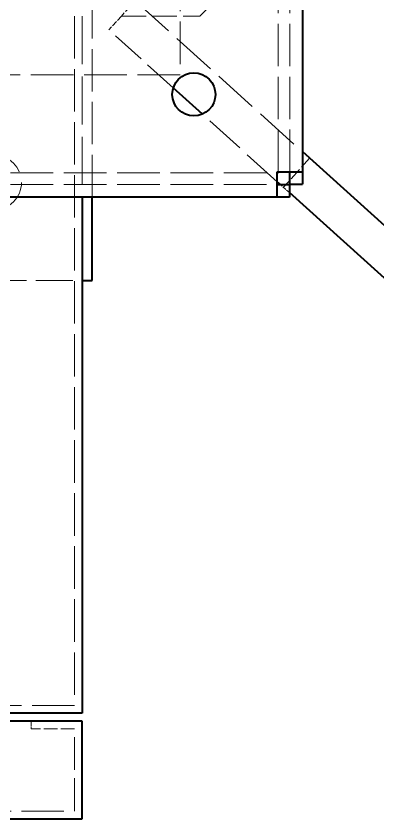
# Model space of a CAD drawing. Header units: millimetres. Extents: x 0 to 5945, y 0 to 4205.
# Drawn here: x 2092 to 2184.4, y 2113 to 2318 of the extents above; entities that cross this region are included whole.
import ezdxf

# ---------------------------------------------------------------- set-up
doc = ezdxf.new("R2010")
doc.units = ezdxf.units.MM
doc.header["$LTSCALE"] = 5
doc.linetypes.add('DASHED', pattern=[0.2067, 0.1654, -0.0413])
doc.layers.add('가려진 것(ISO)', color=2, linetype='DASHED', lineweight=18)
doc.layers.add('가시적인 것(ISO)', color=3, linetype='Continuous', lineweight=40)

msp = doc.modelspace()

# ---------------------------------------------------------------- linework, layer by layer
at = {"layer": '가려진 것(ISO)', "ltscale": 13.050315}
msp.add_line((2111.376, 2271.757), (2111.376, 2919.157), dxfattribs=at)
at = {"layer": '가려진 것(ISO)', "ltscale": 13.064468}
for p, q in [((2158.876, 2278.157), (2158.876, 2912.757)), ((2161.876, 2278.157), (2161.876, 2912.757))]:
    msp.add_line(p, q, dxfattribs=at)
at = {"layer": '가려진 것(ISO)', "ltscale": 13.131522}
msp.add_line((2133.876, 2587.957), (2133.876, 2302.957), dxfattribs=at)
at = {"layer": '가려진 것(ISO)', "ltscale": 5.387196}
msp.add_line((2148.876, 2327.957), (2138.876, 2317.957), dxfattribs=at)
at = {"layer": '가려진 것(ISO)', "ltscale": 1.993861}
msp.add_line((2122.381, 2321.845), (2118.876, 2317.957), dxfattribs=at)
at = {"layer": '가려진 것(ISO)', "ltscale": 13.904486}
msp.add_line((2122.381, 2321.845), (2165.076, 2283.359), dxfattribs=at)
at = {"layer": '가려진 것(ISO)', "ltscale": 13.099624}
msp.add_line((2106.876, 2317.957), (2106.876, 2141.957), dxfattribs=at)
at = {"layer": '가려진 것(ISO)', "ltscale": 14.900823}
msp.add_line((2108.876, 2317.957), (2108.876, 2271.757), dxfattribs=at)
at = {"layer": '가려진 것(ISO)', "ltscale": 1.815332}
msp.add_line((2118.876, 2317.957), (2115.686, 2314.417), dxfattribs=at)
at = {"layer": '가려진 것(ISO)', "ltscale": 7.618686}
msp.add_line((2118.876, 2317.957), (2138.876, 2317.957), dxfattribs=at)
at = {"layer": '가려진 것(ISO)', "ltscale": 10.708612}
msp.add_line((2132.127, 2299.597), (2115.686, 2314.417), dxfattribs=at)
at = {"layer": '가려진 것(ISO)', "ltscale": 13.164261}
msp.add_line((2133.876, 2302.957), (1875.376, 2302.957), dxfattribs=at)
at = {"layer": '가려진 것(ISO)', "ltscale": 12.457311}
msp.add_line((2158.676, 2275.665), (2139.551, 2292.905), dxfattribs=at)
at = {"layer": '가려진 것(ISO)', "ltscale": 3.809293}
msp.add_line((2166.947, 2281.672), (2160.252, 2274.245), dxfattribs=at)
at = {"layer": '가려진 것(ISO)', "ltscale": 13.17814}
for p, q in [((1464.076, 2277.957), (2158.676, 2277.957)), ((1464.076, 2274.957), (2158.676, 2274.957))]:
    msp.add_line(p, q, dxfattribs=at)
at = {"layer": '가려진 것(ISO)', "ltscale": 1.187125}
msp.add_line((2161.776, 2272.87), (2159.462, 2274.957), dxfattribs=at)
at = {"layer": '가려진 것(ISO)', "ltscale": 11.490082}
msp.add_line((2061.376, 2250.457), (2108.876, 2250.457), dxfattribs=at)
at = {"layer": '가려진 것(ISO)', "ltscale": 13.050004}
for p, q in [((2106.876, 2141.957), (1580.876, 2141.957)), ((1580.876, 2114.957), (2106.876, 2114.957))]:
    msp.add_line(p, q, dxfattribs=at)
at = {"layer": '가려진 것(ISO)', "ltscale": 0.761779}
msp.add_line((2095.876, 2135.957), (2095.876, 2137.957), dxfattribs=at)
at = {"layer": '가려진 것(ISO)', "ltscale": 4.190233}
msp.add_line((2106.876, 2135.957), (2095.876, 2135.957), dxfattribs=at)
at = {"layer": '가려진 것(ISO)', "ltscale": 10.159652}
msp.add_line((2106.876, 2114.957), (2106.876, 2135.957), dxfattribs=at)
at = {"layer": '가려진 것(ISO)', "ltscale": 14.212656}
msp.add_circle((2086.376, 2275.457), 7, dxfattribs=at)
at = {"layer": '가시적인 것(ISO)'}
for p, q in [((2165.076, 2912.757), (2165.076, 2278.157)), ((2139.551, 2292.905), (2132.127, 2299.597)), ((2165.076, 2283.359), (2200.372, 2251.543)), ((2158.676, 2272.614), (2158.676, 2278.157)), ((2158.676, 2278.157), (2164.219, 2278.157)), ((2158.676, 2277.957), (2158.876, 2277.957)), ((2158.876, 2277.957), (2158.876, 2278.157)), ((2161.876, 2275.057), (2161.876, 2278.157)), ((2164.219, 2278.157), (2165.076, 2278.157)), ((2165.076, 2278.157), (2165.076, 2275.057)), ((2159.462, 2274.957), (2158.676, 2275.665)), ((2158.676, 2274.957), (2161.776, 2274.957)), ((2161.776, 2274.957), (2161.776, 2271.757)), ((2161.876, 2275.057), (2165.076, 2275.057)), ((2158.676, 2271.757), (1464.076, 2271.757)), ((2108.876, 2271.757), (2108.876, 2139.957)), ((2111.376, 2250.457), (2111.376, 2271.757)), ((2158.676, 2271.757), (2158.676, 2272.614)), ((2161.776, 2271.757), (2158.676, 2271.757)), ((2193.677, 2244.115), (2161.776, 2272.87)), ((2108.876, 2250.457), (2111.376, 2250.457)), ((2108.876, 2139.957), (1578.876, 2139.957)), ((2108.876, 2137.957), (1578.876, 2137.957)), ((2108.876, 2112.957), (2108.876, 2137.957)), ((1578.876, 2112.957), (2108.876, 2112.957))]:
    msp.add_line(p, q, dxfattribs=at)
msp.add_circle((2137.376, 2297.957), 5.5, dxfattribs=at)

doc.saveas('drawing.dxf')
